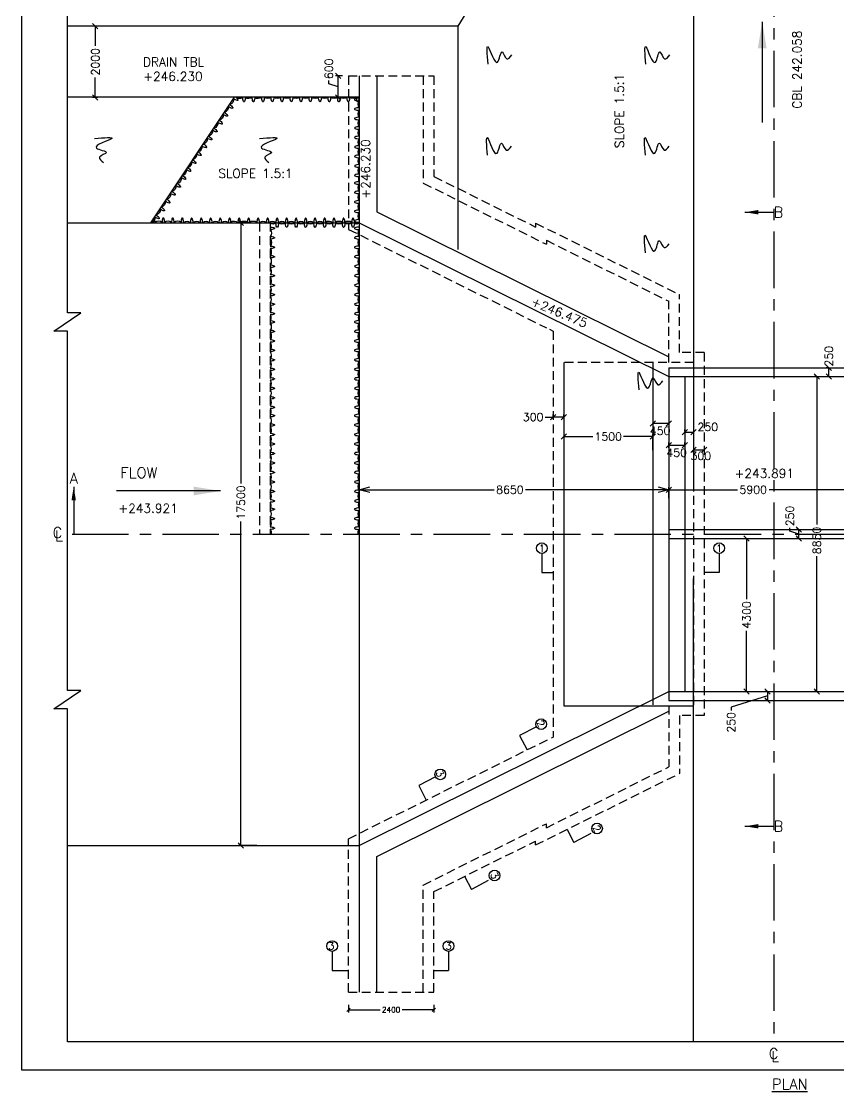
# Model space of a CAD drawing. Header units: inches. Extents: x 103704 to 210066, y -88751 to 89240.
# Drawn here: x 138152 to 161114, y -88751 to -58671 of the extents above; entities that cross this region are included whole.
import ezdxf
from ezdxf.enums import TextEntityAlignment as Align

# ---------------------------------------------------------------- set-up
doc = ezdxf.new("R2010")
doc.units = ezdxf.units.IN
doc.header["$LTSCALE"] = 100
doc.header["$MEASUREMENT"] = 0
doc.header["$PDMODE"] = 3
doc.linetypes.add('CENTER', pattern=[50.8, 31.75, -6.35, 6.35, -6.35])
doc.linetypes.add('DASHED2', pattern=[0.375, 0.25, -0.125])
for name, color, linetype in [('Center Line', 7, 'CENTER'), ('Dim', 7, 'Continuous'), ('Text', 7, 'Continuous')]:
    doc.layers.add(name, color=color, linetype=linetype)
doc.styles.add('ROMANS', font='romans')
doc.styles.add('ROMANT', font='romant')
doc.dimstyles.new('Raj-75', dxfattribs={"dimscale": 75, "dimtxt": 2, "dimasz": 1.25, "dimexe": 1, "dimexo": 0.625, "dimtad": 0, "dimtxsty": 'ROMANS', "dimblk": 'OBLIQUE', "dimcen": 1.25, "dimclrd": 256, "dimclre": 256, "dimclrt": 256, "dimadec": 0, "dimazin": 0, "dimtfac": 1, "dimtmove": 1, "dimatfit": 3, "dimfxl": 1, "dimlwd": -1, "dimlwe": -1, "dimarcsym": 0})

# ---------------------------------------------------------------- blocks, each defined once
blk = doc.blocks.new('_Oblique')
at = {"color": 0, "linetype": 'ByBlock', "lineweight": -2}
blk.add_line((-0.5, -0.5), (0.5, 0.5), dxfattribs=at)
blk = doc.blocks.new('*D88')
at = {"layer": 'Defpoints', "color": 0, "transparency": 16777216}
for p in [(140350, -58805, 0), (140229, -60805), (140350, -60805, 0)]:
    blk.add_point(p, dxfattribs=at)
at = {"layer": 'Dim', "transparency": 16777216}
for p, q in [((140304, -58805), (140154, -58805)), ((140229, -58805), (140229, -59361)), ((140229, -60805), (140229, -60248)), ((140304, -60805), (140154, -60805))]:
    blk.add_line(p, q, dxfattribs=at)
at = {"layer": 'Dim', "transparency": 16777216, "xscale": 150, "yscale": 150, "zscale": 150}
for p, rotation in [((140229, -58805), 90), ((140229, -60805), 270)]:
    blk.add_blockref('_Oblique', p, dxfattribs=dict(at, rotation=rotation))
at = {"layer": 'Dim', "transparency": 16777216, "insert": (140229, -59805), "char_height": 225, "attachment_point": 5, "rotation": 90, "style": 'ROMANS'}
blk.add_mtext('2000', dxfattribs=at)
blk = doc.blocks.new('*D94')
at = {"layer": 'Defpoints', "color": 0, "transparency": 16777216}
for p in [(147340, -86263), (149740, -86263), (149740, -86450)]:
    blk.add_point(p, dxfattribs=at)
at = {"layer": 'Dim', "transparency": 16777216}
for p, q in [((147340, -86310), (147340, -86525)), ((149740, -86310), (149740, -86525)), ((147340, -86450), (148229, -86450)), ((149740, -86450), (148851, -86450))]:
    blk.add_line(p, q, dxfattribs=at)
at = {"layer": 'Dim', "transparency": 16777216, "xscale": 93.75, "yscale": 93.75, "zscale": 93.75, "rotation": 180}
blk.add_blockref('_Oblique', (147340, -86450), dxfattribs=at)
at = {"layer": 'Dim', "transparency": 16777216, "xscale": 93.75, "yscale": 93.75, "zscale": 93.75}
blk.add_blockref('_Oblique', (149740, -86450), dxfattribs=at)
at = {"layer": 'Dim', "transparency": 16777216, "insert": (148540, -86450), "char_height": 150, "attachment_point": 5, "style": 'ROMANS'}
blk.add_mtext('2400', dxfattribs=at)
blk = doc.blocks.new('*D148')
at = {"layer": 'Defpoints', "color": 0, "transparency": 16777216}
for p in [(162240, -71835), (156340, -72067), (162240, -72114)]:
    blk.add_point(p, dxfattribs=at)
at = {"layer": 'Dim', "transparency": 16777216}
for p, q in [((156340, -72020), (156340, -71760)), ((156340, -71835), (158272, -71835)), ((162240, -71835), (159159, -71835)), ((162240, -72067), (162240, -71760))]:
    blk.add_line(p, q, dxfattribs=at)
at = {"layer": 'Dim', "transparency": 16777216, "xscale": 150, "yscale": 150, "zscale": 150, "rotation": 180}
blk.add_blockref('_Oblique', (156340, -71835), dxfattribs=at)
at = {"layer": 'Dim', "transparency": 16777216, "xscale": 150, "yscale": 150, "zscale": 150}
blk.add_blockref('_Oblique', (162240, -71835), dxfattribs=at)
at = {"layer": 'Dim', "transparency": 16777216, "insert": (158715, -71835), "char_height": 225, "attachment_point": 5, "style": 'ROMANS'}
blk.add_mtext('5900', dxfattribs=at)
blk = doc.blocks.new('_Open30')
at = {"color": 0, "linetype": 'ByBlock', "lineweight": -2}
for p, q in [((-1, 0.27), (0, 0)), ((0, 0), (-1, -0.27)), ((0, 0), (-1, 0))]:
    blk.add_line(p, q, dxfattribs=at)
blk = doc.blocks.new('*D150')
at = {"layer": 'Defpoints', "color": 0, "transparency": 16777216}
for p in [(147640, -71835), (156340, -72114), (147640, -72256)]:
    blk.add_point(p, dxfattribs=at)
at = {"layer": 'Dim', "transparency": 16777216}
for p, q in [((147640, -72209), (147640, -71760)), ((147940, -71835), (151435, -71835)), ((156040, -71835), (152321, -71835)), ((156340, -72067), (156340, -71760))]:
    blk.add_line(p, q, dxfattribs=at)
at = {"layer": 'Dim', "transparency": 16777216, "xscale": 300, "yscale": 300, "zscale": 300, "rotation": 180}
blk.add_blockref('_Open30', (147640, -71835), dxfattribs=at)
at = {"layer": 'Dim', "transparency": 16777216, "xscale": 300, "yscale": 300, "zscale": 300}
blk.add_blockref('_Open30', (156340, -71835), dxfattribs=at)
at = {"layer": 'Dim', "transparency": 16777216, "insert": (151878, -71835), "char_height": 225, "attachment_point": 5, "style": 'ROMANS'}
blk.add_mtext('8650', dxfattribs=at)
blk = doc.blocks.new('*D152')
at = {"layer": 'Defpoints', "color": 0, "transparency": 16777216}
for p in [(156790, -70577), (156790, -70667), (156340, -70708)]:
    blk.add_point(p, dxfattribs=at)
at = {"layer": 'Dim', "transparency": 16777216}
for p, q in [((156340, -70661), (156340, -70502)), ((156340, -70577), (156790, -70577)), ((156790, -70621), (156790, -70502))]:
    blk.add_line(p, q, dxfattribs=at)
at = {"layer": 'Dim', "transparency": 16777216, "xscale": 150, "yscale": 150, "zscale": 150, "rotation": 180}
blk.add_blockref('_Oblique', (156340, -70577), dxfattribs=at)
at = {"layer": 'Dim', "transparency": 16777216, "xscale": 150, "yscale": 150, "zscale": 150}
blk.add_blockref('_Oblique', (156790, -70577), dxfattribs=at)
at = {"layer": 'Dim', "transparency": 16777216, "insert": (156565, -70793), "char_height": 225, "attachment_point": 5, "style": 'ROMANS'}
blk.add_mtext('450', dxfattribs=at)
blk = doc.blocks.new('*D153')
at = {"layer": 'Defpoints', "color": 0, "transparency": 16777216}
for p in [(155890, -69753), (156340, -69753), (155890, -69972)]:
    blk.add_point(p, dxfattribs=at)
at = {"layer": 'Dim', "transparency": 16777216}
for p, q in [((155890, -69800), (155890, -70047)), ((156340, -69972), (155890, -69972)), ((156340, -69800), (156340, -70047))]:
    blk.add_line(p, q, dxfattribs=at)
at = {"layer": 'Dim', "transparency": 16777216, "xscale": 150, "yscale": 150, "zscale": 150, "rotation": 180}
blk.add_blockref('_Oblique', (155890, -69972), dxfattribs=at)
at = {"layer": 'Dim', "transparency": 16777216, "xscale": 150, "yscale": 150, "zscale": 150}
blk.add_blockref('_Oblique', (156340, -69972), dxfattribs=at)
at = {"layer": 'Dim', "transparency": 16777216, "insert": (156099, -70179), "char_height": 225, "attachment_point": 5, "style": 'ROMANS'}
blk.add_mtext('450', dxfattribs=at)
blk = doc.blocks.new('*D151')
at = {"layer": 'Defpoints', "color": 0, "transparency": 16777216}
for p in [(160841, -68405), (160841, -68405), (160655, -68655)]:
    blk.add_point(p, dxfattribs=at)
at = {"layer": 'Dim', "transparency": 16777216}
for p, q in [((160794, -68405), (160766, -68405)), ((160841, -68655), (160841, -68405)), ((160702, -68655), (160916, -68655))]:
    blk.add_line(p, q, dxfattribs=at)
at = {"layer": 'Dim', "transparency": 16777216, "xscale": 150, "yscale": 150, "zscale": 150}
for p, rotation in [((160841, -68405), 90), ((160841, -68655), 270)]:
    blk.add_blockref('_Oblique', p, dxfattribs=dict(at, rotation=rotation))
at = {"layer": 'Dim', "transparency": 16777216, "insert": (160841, -68082), "char_height": 225, "attachment_point": 5, "rotation": 90, "style": 'ROMANS'}
blk.add_mtext('250', dxfattribs=at)
blk = doc.blocks.new('*D154')
at = {"layer": 'Defpoints', "color": 0, "transparency": 16777216}
for p in [(156790, -70244), (157040, -70091), (157040, -70214)]:
    blk.add_point(p, dxfattribs=at)
at = {"layer": 'Dim', "transparency": 16777216}
for p, q in [((156790, -70197), (156790, -70139)), ((156790, -70214), (157040, -70214)), ((157040, -70138), (157040, -70289))]:
    blk.add_line(p, q, dxfattribs=at)
at = {"layer": 'Dim', "transparency": 16777216, "xscale": 150, "yscale": 150, "zscale": 150, "rotation": 180}
blk.add_blockref('_Oblique', (156790, -70214), dxfattribs=at)
at = {"layer": 'Dim', "transparency": 16777216, "xscale": 150, "yscale": 150, "zscale": 150}
blk.add_blockref('_Oblique', (157040, -70214), dxfattribs=at)
at = {"layer": 'Dim', "transparency": 16777216, "insert": (157439, -70070), "char_height": 225, "attachment_point": 5, "style": 'ROMANS'}
blk.add_mtext('250', dxfattribs=at)
blk = doc.blocks.new('*D155')
at = {"layer": 'Defpoints', "color": 0, "transparency": 16777216}
for p in [(157040, -70646), (157340, -70646), (157340, -70717)]:
    blk.add_point(p, dxfattribs=at)
at = {"layer": 'Dim', "transparency": 16777216}
for p, q in [((157040, -70693), (157040, -70792)), ((157040, -70717), (157340, -70717)), ((157340, -70693), (157340, -70792))]:
    blk.add_line(p, q, dxfattribs=at)
at = {"layer": 'Dim', "transparency": 16777216, "xscale": 150, "yscale": 150, "zscale": 150, "rotation": 180}
blk.add_blockref('_Oblique', (157040, -70717), dxfattribs=at)
at = {"layer": 'Dim', "transparency": 16777216, "xscale": 150, "yscale": 150, "zscale": 150}
blk.add_blockref('_Oblique', (157340, -70717), dxfattribs=at)
at = {"layer": 'Dim', "transparency": 16777216, "insert": (157243, -70884), "char_height": 225, "attachment_point": 5, "style": 'ROMANS'}
blk.add_mtext('300', dxfattribs=at)
blk = doc.blocks.new('*D156')
at = {"layer": 'Defpoints', "color": 0, "transparency": 16777216}
for p in [(144651, -64330, 0), (144319, -81830), (144812, -81830)]:
    blk.add_point(p, dxfattribs=at)
at = {"layer": 'Dim', "transparency": 16777216}
for p, q in [((144604, -64330), (144244, -64330)), ((144319, -64330), (144319, -71657)), ((144319, -81830), (144319, -72726)), ((144765, -81830), (144244, -81830))]:
    blk.add_line(p, q, dxfattribs=at)
at = {"layer": 'Dim', "transparency": 16777216, "xscale": 150, "yscale": 150, "zscale": 150}
for p, rotation in [((144319, -64330), 90), ((144319, -81830), 270)]:
    blk.add_blockref('_Oblique', p, dxfattribs=dict(at, rotation=rotation))
at = {"layer": 'Dim', "transparency": 16777216, "insert": (144319, -72192), "char_height": 225, "attachment_point": 5, "rotation": 90, "style": 'ROMANS'}
blk.add_mtext('17500', dxfattribs=at)
blk = doc.blocks.new('*D158')
at = {"layer": 'Defpoints', "color": 0, "transparency": 16777216}
for p in [(160537, -68655), (160502, -77505), (160537, -77505)]:
    blk.add_point(p, dxfattribs=at)
at = {"layer": 'Dim', "transparency": 16777216}
for p, q in [((160490, -68655), (160427, -68655)), ((160502, -68655), (160502, -72816)), ((160502, -77505), (160502, -73703)), ((160490, -77505), (160427, -77505))]:
    blk.add_line(p, q, dxfattribs=at)
at = {"layer": 'Dim', "transparency": 16777216, "xscale": 150, "yscale": 150, "zscale": 150}
for p, rotation in [((160502, -68655), 90), ((160502, -77505), 270)]:
    blk.add_blockref('_Oblique', p, dxfattribs=dict(at, rotation=rotation))
at = {"layer": 'Dim', "transparency": 16777216, "insert": (160502, -73260), "char_height": 225, "attachment_point": 5, "rotation": 90, "style": 'ROMANS'}
blk.add_mtext('8850', dxfattribs=at)
blk = doc.blocks.new('*D159')
at = {"layer": 'Defpoints', "color": 0, "transparency": 16777216}
for p in [(147051, -60205), (147225, -60205), (147126, -60805)]:
    blk.add_point(p, dxfattribs=at)
at = {"layer": 'Dim', "transparency": 16777216}
for p, q in [((146793, -60427), (146793, -60333)), ((147051, -60505), (146793, -60427)), ((147178, -60205), (146976, -60205)), ((147051, -60805), (147051, -60205)), ((147079, -60805), (146976, -60805))]:
    blk.add_line(p, q, dxfattribs=at)
at = {"layer": 'Dim', "transparency": 16777216, "xscale": 150, "yscale": 150, "zscale": 150}
for p, rotation in [((147051, -60205), 90), ((147051, -60805), 270)]:
    blk.add_blockref('_Oblique', p, dxfattribs=dict(at, rotation=rotation))
at = {"layer": 'Dim', "transparency": 16777216, "insert": (146793, -60003), "char_height": 225, "attachment_point": 5, "rotation": 90, "style": 'ROMANS'}
blk.add_mtext('600', dxfattribs=at)
blk = doc.blocks.new('*D160')
at = {"layer": 'Defpoints', "color": 0, "transparency": 16777216}
for p in [(159114, -77505), (159114, -77755), (159114, -77755)]:
    blk.add_point(p, dxfattribs=at)
at = {"layer": 'Dim', "transparency": 16777216}
for p, q in [((159067, -77505), (159039, -77505)), ((159114, -77505), (159114, -77755)), ((159114, -77630), (158093, -77943)), ((159067, -77755), (159039, -77755)), ((158093, -77943), (158093, -78037))]:
    blk.add_line(p, q, dxfattribs=at)
at = {"layer": 'Dim', "transparency": 16777216, "xscale": 150, "yscale": 150, "zscale": 150}
for p, rotation in [((159114, -77505), 90), ((159114, -77755), 270)]:
    blk.add_blockref('_Oblique', p, dxfattribs=dict(at, rotation=rotation))
at = {"layer": 'Dim', "transparency": 16777216, "insert": (158093, -78373), "char_height": 225, "attachment_point": 5, "rotation": 90, "style": 'ROMANS'}
blk.add_mtext('250', dxfattribs=at)
blk = doc.blocks.new('*D162')
at = {"layer": 'Defpoints', "color": 0, "transparency": 16777216}
for p in [(153390, -70340), (153390, -70340), (155890, -70773)]:
    blk.add_point(p, dxfattribs=at)
at = {"layer": 'Dim', "transparency": 16777216}
for p, q in [((153390, -70340), (154213, -70340)), ((153390, -70387), (153390, -70415)), ((155890, -70340), (155067, -70340)), ((155890, -70726), (155890, -70265))]:
    blk.add_line(p, q, dxfattribs=at)
at = {"layer": 'Dim', "transparency": 16777216, "xscale": 150, "yscale": 150, "zscale": 150, "rotation": 180}
blk.add_blockref('_Oblique', (153390, -70340), dxfattribs=at)
at = {"layer": 'Dim', "transparency": 16777216, "xscale": 150, "yscale": 150, "zscale": 150}
blk.add_blockref('_Oblique', (155890, -70340), dxfattribs=at)
at = {"layer": 'Dim', "transparency": 16777216, "insert": (154640, -70340), "char_height": 225, "attachment_point": 5, "style": 'ROMANS'}
blk.add_mtext('1500', dxfattribs=at)
blk = doc.blocks.new('*D163')
at = {"layer": 'Defpoints', "color": 0, "transparency": 16777216}
for p in [(153090, -69791), (153090, -69833), (153390, -69833)]:
    blk.add_point(p, dxfattribs=at)
at = {"layer": 'Dim', "transparency": 16777216}
for p, q in [((153090, -69786), (153090, -69716)), ((153390, -69786), (153390, -69716)), ((152867, -69791), (153090, -69791)), ((153390, -69791), (153090, -69791))]:
    blk.add_line(p, q, dxfattribs=at)
at = {"layer": 'Dim', "transparency": 16777216, "xscale": 150, "yscale": 150, "zscale": 150, "rotation": 180}
blk.add_blockref('_Oblique', (153090, -69791), dxfattribs=at)
at = {"layer": 'Dim', "transparency": 16777216, "xscale": 150, "yscale": 150, "zscale": 150}
blk.add_blockref('_Oblique', (153390, -69791), dxfattribs=at)
at = {"layer": 'Dim', "transparency": 16777216, "insert": (152531, -69791), "char_height": 225, "attachment_point": 5, "style": 'ROMANS'}
blk.add_mtext('300', dxfattribs=at)
blk = doc.blocks.new('*D164')
at = {"layer": 'Defpoints', "color": 0, "transparency": 16777216}
for p in [(160001, -72955), (160047, -72955), (160047, -73205)]:
    blk.add_point(p, dxfattribs=at)
at = {"layer": 'Dim', "transparency": 16777216}
for p, q in [((159744, -73002), (159744, -72908)), ((160001, -73080), (159744, -73002)), ((160000, -72955), (159926, -72955)), ((160001, -73205), (160001, -72955)), ((160000, -73205), (159926, -73205))]:
    blk.add_line(p, q, dxfattribs=at)
at = {"layer": 'Dim', "transparency": 16777216, "xscale": 150, "yscale": 150, "zscale": 150}
for p, rotation in [((160001, -72955), 90), ((160001, -73205), 270)]:
    blk.add_blockref('_Oblique', p, dxfattribs=dict(at, rotation=rotation))
at = {"layer": 'Dim', "transparency": 16777216, "insert": (159744, -72572), "char_height": 225, "attachment_point": 5, "rotation": 90, "style": 'ROMANS'}
blk.add_mtext('250', dxfattribs=at)
blk = doc.blocks.new('*D165')
at = {"layer": 'Defpoints', "color": 0, "transparency": 16777216}
for p in [(158510, -73205), (158510, -77505), (158528, -77505)]:
    blk.add_point(p, dxfattribs=at)
at = {"layer": 'Dim', "transparency": 16777216}
for p, q in [((158528, -73205), (158528, -74911)), ((158557, -73205), (158603, -73205)), ((158528, -77505), (158528, -75798)), ((158557, -77505), (158603, -77505))]:
    blk.add_line(p, q, dxfattribs=at)
at = {"layer": 'Dim', "transparency": 16777216, "xscale": 150, "yscale": 150, "zscale": 150}
for p, rotation in [((158528, -73205), 90), ((158528, -77505), 270)]:
    blk.add_blockref('_Oblique', p, dxfattribs=dict(at, rotation=rotation))
at = {"layer": 'Dim', "transparency": 16777216, "insert": (158528, -75355), "char_height": 225, "attachment_point": 5, "rotation": 90, "style": 'ROMANS'}
blk.add_mtext('4300', dxfattribs=at)

msp = doc.modelspace()

# ---------------------------------------------------------------- linework, layer by layer
at = {"color": 0, "linetype": 'DASHED2', "ltscale": 10}
for p, q in [((147340.007, -60204.501, 0.027), (147340.007, -64515.389, 0)), ((147340.007, -60204.501, 0.027), (149740.007, -60204.501, 0.027)), ((149440.007, -60204.501, 0.027), (149440.007, -63214.176, 0.006)), ((149740.007, -60204.501, 0.027), (149740.007, -63028.288, 0.007)), ((149740.007, -63028.288), (152602.007, -64451.064)), ((149440.007, -63214.176), (152902.007, -64935.227)), ((144840.007, -64329.501, 0.009), (144840.007, -73079.501, 0.009)), ((145140.007, -64329.501, 0.021), (145140.007, -73079.501, 0.021)), ((152602.007, -64339.389), (156640.007, -66346.785)), ((152602.007, -64339.389), (152602.007, -64451.064)), ((147340.007, -64515.389, 0), (152902.007, -67280.406, 0)), ((152902.007, -64823.552), (152902.007, -64935.227)), ((152902.007, -64823.552), (156340.007, -66532.673)), ((156640.007, -67979.501), (156640.007, -66346.785)), ((156340.007, -68254.501), (156340.007, -66532.673)), ((152989.87, -67324.085, 0), (153090.007, -67373.866, 0)), ((153090.007, -67373.866, 0), (153090.007, -78785.137, 0)), ((157340.007, -67979.501), (156640.007, -67979.501)), ((157340.007, -67979.501), (157340.007, -78179.501)), ((157040.007, -68254.501), (153390.007, -68254.501)), ((157040.007, -68254.501), (157040.007, -77904.501)), ((156340.007, -77904.501), (156340.007, -79626.33)), ((157340.007, -78179.501), (156640.007, -78179.501)), ((156640.007, -78179.501), (156640.007, -79812.218)), ((147340.007, -81643.614, 0), (153090.007, -78785.137, 0)), ((152902.007, -81335.451), (156340.007, -79626.33)), ((152602.007, -81819.614), (156640.007, -79812.218)), ((149440.007, -82944.827), (152902.007, -81223.775)), ((152902.007, -81335.451), (152902.007, -81223.775)), ((147340.007, -85954.501, 0.027), (147340.007, -81643.614, 0)), ((149740.007, -83130.715), (152602.007, -81707.939)), ((152602.007, -81819.614), (152602.007, -81707.939)), ((149440.007, -85954.501, 0.027), (149440.007, -82944.827, 0.006)), ((149740.007, -85954.502, 0.027), (149740.007, -83130.715, 0.007)), ((147340.007, -85954.501, 0.027), (149740.007, -85954.502, 0.027))]:
    msp.add_line(p, q, dxfattribs=at)
at = {"color": 0, "ltscale": 5}
for p, q in [((148140.007, -64019.689), (156340.007, -68096.125)), ((147640.007, -64329.501), (156340.007, -68654.501)), ((156340.007, -68404.501), (162240.007, -68404.501)), ((156340.007, -68654.501), (162240.007, -68654.501)), ((156340.007, -72954.501), (162240.007, -72954.501)), ((156340.007, -73204.501), (162240.007, -73204.501)), ((147640.007, -81829.501), (156340.007, -77504.501)), ((147640.007, -81829.501, -0.034), (156340.007, -77504.501)), ((156340.007, -77504.501), (162240.007, -77504.501)), ((153390.007, -77904.501), (157040.007, -77904.501)), ((156340.007, -77754.501), (162240.007, -77754.501)), ((148140.007, -82139.314), (156340.007, -78062.877))]:
    msp.add_line(p, q, dxfattribs=at)
msp.add_lwpolyline([(139448.518, -49336.958), (184032.265, -49336.958), (184032.265, -74208.462), (184409.377, -74208.462), (183644.473, -74723.451), (184032.265, -74723.451), (184032.265, -84831.738), (184409.377, -84831.738), (183644.473, -85346.726), (184032.265, -85346.726), (184032.265, -87355.23), (139448.518, -87355.23), (139448.518, -77996.571), (139060.726, -77996.571), (139825.63, -77481.583), (139448.518, -77481.583), (139448.518, -67373.296), (139060.726, -67373.296), (139825.63, -66858.308), (139448.518, -66858.308), (139448.518, -49336.958)], dxfattribs=at)
at = {"color": 0, "ltscale": 5, "start_tangent": (-0.860944174, -0.508699449)}
for points in [[(151266.067, -59870.007), (151266.067, -59382.942), (151532.348, -59814.868), (151660.898, -59529.981), (151789.448, -59722.969), (151936.362, -59612.689)], [(155700.95, -59870.007), (155700.95, -59382.942), (155967.232, -59814.868), (156095.781, -59529.981), (156224.331, -59722.969), (156371.245, -59612.689)], [(151251.023, -62432.272), (151251.023, -61945.207), (151517.304, -62377.133), (151645.854, -62092.245), (151774.403, -62285.233), (151921.317, -62174.954)], [(155685.906, -62432.272), (155685.906, -61945.207), (155952.187, -62377.133), (156080.737, -62092.245), (156209.287, -62285.233), (156356.201, -62174.954)], [(155685.906, -65176.312), (155685.906, -64689.247), (155952.187, -65121.173), (156080.737, -64836.286), (156209.287, -65029.274), (156356.201, -64918.995)], [(155509.044, -69029.14), (155509.044, -68542.075), (155775.325, -68974.001), (155903.875, -68689.114), (156032.425, -68882.101), (156179.339, -68771.822)]]:
    msp.add_spline(points, degree=3, dxfattribs=at)
at = {"layer": 'Center Line', "color": 0, "ltscale": 0.5}
for p, q in [((159290.007, -49336.958), (159290.007, -87440.348)), ((139573.518, -73079.501), (192574.911, -73079.501))]:
    msp.add_line(p, q, dxfattribs=at)
at = {"layer": 'Dim', "color": 0}
for p, q in [((157040.007, -49336.958), (157040.007, -71829.501)), ((154340.007, -52374.501, -0.016), (150415.007, -58804.501)), ((150415.007, -58804.501, -0.004), (139448.518, -58804.501, 0.027)), ((150415.007, -58804.501), (150415.007, -65077.891)), ((147640.007, -60204.501, 0.027), (147640.007, -85954.501, -0.002)), ((148140.007, -60204.501, 0.027), (148140.007, -64019.689, 0)), ((147640.007, -60804.501, 0.026), (139448.518, -60804.501, 0.027)), ((141790.007, -64329.506), (144140.007, -60804.506)), ((139448.518, -64329.501, 0.027), (147640.007, -64329.501)), ((153390.007, -68254.501), (153390.007, -77904.501)), ((155890.007, -68279.501), (155890.007, -77879.501)), ((156340.007, -68404.501), (156340.007, -77754.501)), ((156790.007, -68654.501), (156790.007, -77504.501)), ((157757.716, -74161.218), (157340.007, -74161.218)), ((157040.007, -87355.23), (157040.007, -74329.501)), ((139448.518, -81829.501), (147640.007, -81829.501)), ((148140.007, -85954.501, 0.027), (148140.007, -82139.314, 0))]:
    msp.add_line(p, q, dxfattribs=at)
at = {"layer": 'Dim', "color": 0, "linetype": 'CENTER', "ltscale": 0.25}
for p, q in [((152777.131, -74161.218), (153090.007, -74161.218, 0)), ((152152.328, -78741.604, 0), (152364.049, -79146.03, 0)), ((149317.593, -80150.826, 0), (149529.314, -80555.252, 0)), ((153485.039, -81380.636), (153677.105, -81747.516)), ((150605.788, -82700.312, 0), (150797.854, -83067.192, 0)), ((146883.514, -85343.659, 0.023), (147340.007, -85343.659, 0.023)), ((149740.007, -85343.659, 0.023), (150154.121, -85343.659, 0.023))]:
    msp.add_line(p, q, dxfattribs=at)
at = {"layer": 'Dim', "color": 0}
msp.add_lwpolyline([(210008.232, -37646.654), (138151.867, -37646.654), (138151.867, -88142.387), (210008.232, -88142.387)], close=True, dxfattribs=at)
for points in [[(144179.222, -60804.506, -0.107125367), (144237.669, -60872.562, -0.6124826), (144223.856, -60892.625, -0.144729543), (144114.154, -60843.804, -0.346456746), (144004.806, -61009.15, -0.144729543), (144089.559, -61094.208, -0.6124826), (144075.747, -61114.271, -0.144729543), (143966.044, -61065.45, -0.346456746), (143856.696, -61230.796, -0.014770437), (143867.493, -61237.111)], [(143856.696, -61230.796, -0.163129951), (143945.02, -61315.681, -0.6124826), (143931.207, -61335.743, -0.144729543), (143821.505, -61286.922, -0.346456746), (143712.157, -61452.268, -0.144729543), (143796.911, -61537.326, -0.6124826), (143783.098, -61557.389, -0.144729543), (143673.396, -61508.568, -0.346456746), (143564.048, -61673.914, -0.144729543), (143648.801, -61758.972, -0.6124826), (143634.989, -61779.035, -0.144729543), (143525.286, -61730.214, -0.346456746), (143415.938, -61895.56, -0.144729543), (143500.692, -61980.618, -0.6124826), (143486.879, -62000.681, -0.144729543), (143377.177, -61951.86, -0.346456746), (143267.829, -62117.206, -0.144729543), (143352.583, -62202.264, -0.6124826), (143338.77, -62222.327, -0.144729543), (143229.068, -62173.506, -0.346456746), (143119.72, -62338.852, -0.144729543), (143204.473, -62423.91, -0.6124826), (143190.661, -62443.972, -0.144729543), (143080.958, -62395.152, -0.346456746), (142971.61, -62560.498, -0.144729543), (143056.364, -62645.556, -0.6124826), (143042.551, -62665.618, -0.144729543), (142932.849, -62616.797, -0.346456746), (142823.501, -62782.144, -0.144729543), (142908.255, -62867.202, -0.6124826), (142894.442, -62887.264, -0.144729543), (142784.74, -62838.443, -0.346456746), (142675.392, -63003.789, -0.095008285), (142736.944, -63054.506, -0.095008285)], [(142679.331, -63007.176, -0.163129951), (142767.654, -63092.061, -0.6124826), (142753.842, -63112.123, -0.144729543), (142644.139, -63063.303, -0.346456746), (142534.791, -63228.649, -0.144729543), (142619.545, -63313.707, -0.6124826), (142605.732, -63333.769, -0.144729543), (142496.03, -63284.948, -0.346456746), (142386.682, -63450.294, -0.144729543), (142471.436, -63535.352, -0.6124826), (142457.623, -63555.415, -0.144729543), (142347.921, -63506.594, -0.346456746), (142238.573, -63671.94, -0.144729543), (142323.326, -63756.998, -0.6124826), (142309.514, -63777.061, -0.144729543), (142199.811, -63728.24, -0.346456746), (142090.463, -63893.586, -0.144729543), (142175.217, -63978.644, -0.6124826), (142161.404, -63998.707, -0.144729543), (142051.702, -63949.886, -0.346456746), (141942.354, -64115.232, -0.144729543), (142027.108, -64200.29, -0.6124826), (142013.295, -64220.353, -0.144729543), (141903.593, -64171.532, -0.312152765), (141812.64, -64329.501, -0.312152765)]]:
    msp.add_lwpolyline(points, format="xyb", dxfattribs=at)
for points, elevation in [([(144974.699, -60807.869, -0.144729543), (144950.939, -60925.57, -0.6124826), (144926.584, -60925.206, -0.144729543), (144906.353, -60806.847, -0.346456746), (144708.122, -60807.582, -0.144729543), (144684.362, -60925.283, -0.6124826), (144660.007, -60924.919, -0.144729543), (144639.777, -60806.56, -0.346456746), (144441.545, -60807.294, -0.144729543), (144417.785, -60924.995, -0.6124826), (144393.43, -60924.631, -0.144729543), (144373.2, -60806.273, -0.245135847), (144227.674, -60834.251, -0.245135847)], 0.363), ([(147640.007, -60804.506, -0.144729543), (147616.247, -60922.207, -0.6124826), (147591.892, -60921.843, -0.144729543), (147571.662, -60803.484, -0.346456746), (147373.43, -60804.218, -0.144729543), (147349.671, -60921.919, -0.6124826), (147325.316, -60921.555, -0.144729543), (147305.085, -60803.196, -0.346456746), (147106.854, -60803.931, -0.144729543), (147083.094, -60921.632, -0.6124826), (147058.739, -60921.268, -0.144729543), (147038.508, -60802.909, -0.346456746), (146840.277, -60803.643, -0.144729543), (146816.517, -60921.344, -0.6124826), (146792.162, -60920.98, -0.144729543), (146771.932, -60802.622, -0.346456746), (146573.7, -60803.356, -0.144729543), (146549.94, -60921.057, -0.6124826), (146525.585, -60920.693, -0.144729543), (146505.355, -60802.334, -0.346456746), (146307.123, -60803.068, -0.144729543), (146283.363, -60920.77, -0.6124826), (146259.008, -60920.405, -0.144729543), (146238.778, -60802.047, -0.346456746), (146040.546, -60802.781, -0.144729543), (146016.787, -60920.482, -0.6124826), (145992.432, -60920.118, -0.144729543), (145972.201, -60801.759, -0.346456746), (145773.97, -60802.494, -0.144729543), (145750.21, -60920.195, -0.6124826), (145725.855, -60919.831, -0.144729543), (145705.624, -60801.472, -0.346456746), (145507.393, -60802.206, -0.144729543), (145483.633, -60919.907, -0.6124826), (145459.278, -60919.543, -0.144729543), (145439.048, -60801.184, -0.346456746), (145240.816, -60801.919, -0.144729543), (145217.056, -60919.62, -0.6124826), (145192.701, -60919.256, -0.144729543), (145172.471, -60800.897, -0.346456746), (144974.239, -60801.631, -0.014770437), (144974.973, -60814.118)], 0.363), ([(147621.495, -60804.506, 0.050466257), (147638.698, -60831.795, 0.144729543), (147520.997, -60855.555, 0.6124826), (147521.361, -60879.91, 0.144729543), (147639.72, -60900.14, 0.346456746), (147638.985, -61098.372, 0.144729543), (147521.284, -61122.131, 0.6124826), (147521.648, -61146.486, 0.144729543), (147640.007, -61166.717, 0.346456746), (147639.273, -61364.949, 0.144729543), (147521.572, -61388.708, 0.6124826), (147521.936, -61413.063, 0.144729543), (147640.295, -61433.294, 0.346456746), (147639.56, -61631.525, 0.144729543), (147521.859, -61655.285, 0.6124826), (147522.223, -61679.64, 0.144729543), (147640.582, -61699.87, 0.346456746), (147639.848, -61898.102, 0.144729543), (147522.147, -61921.862, 0.6124826), (147522.511, -61946.217, 0.144729543), (147640.869, -61966.447, 0.346456746), (147640.135, -62164.679, 0.144729543), (147522.434, -62188.439, 0.6124826), (147522.798, -62212.794, 0.144729543), (147641.157, -62233.024, 0.346456746), (147640.423, -62431.256, 0.144729543), (147522.722, -62455.015, 0.6124826), (147523.086, -62479.37, 0.144729543), (147641.444, -62499.601, 0.346456746), (147640.71, -62697.833, 0.144729543), (147523.009, -62721.592, 0.6124826), (147523.373, -62745.947, 0.144729543), (147641.732, -62766.178, 0.343630117), (147640.007, -62963.129, 0.133356467), (147523.296, -62988.169, 0.6124826), (147523.661, -63012.524, 0.14228952), (147640.007, -63032.984, 0.275643856), (147638.41, -63176.072)], 0.33), ([(147621.207, -63148.783, 0.050466257), (147638.41, -63176.072, 0.144729543), (147520.709, -63199.832, 0.6124826), (147521.074, -63224.187, 0.144729543), (147639.432, -63244.417, 0.346456746), (147638.698, -63442.649, 0.144729543), (147520.997, -63466.408, 0.6124826), (147521.361, -63490.763, 0.144729543), (147639.72, -63510.994, 0.346456746), (147638.985, -63709.225, 0.144729543), (147521.284, -63732.985, 0.6124826), (147521.648, -63757.34, 0.144729543), (147640.007, -63777.571, 0.346456746), (147639.273, -63975.802, 0.144729543), (147521.572, -63999.562, 0.6124826), (147521.936, -64023.917, 0.144729543), (147640.295, -64044.147, 0.346456746), (147639.56, -64242.379, 0.144729543), (147521.859, -64266.139, 0.6124826), (147522.223, -64290.494, 0.144729543), (147640.582, -64310.724, 0.035538368), (147627.745, -64329.501, 0.035538368)], 0.33), ([(142707.393, -64326.34, 0.147067481), (142683.633, -64203.177, 0.6124826), (142659.278, -64203.541, 0.144729543), (142639.048, -64321.9, 0.346456746), (142440.816, -64321.166, 0.144729543), (142417.056, -64203.465, 0.6124826), (142392.701, -64203.829, 0.144729543), (142372.471, -64322.188, 0.346456746), (142174.239, -64321.453, 0.144729543), (142150.479, -64203.752, 0.6124826), (142126.125, -64204.116, 0.144729543), (142105.894, -64322.475, 0.346456746), (141907.662, -64321.741, 0.144729543), (141883.903, -64204.04, 0.6124826), (141859.548, -64204.404, 0.144729543), (141839.317, -64322.762, 0.058417261), (141807.589, -64303.133, 0.058417261)], 0.009), ([(144840.007, -64329.501, 0.147067481), (144816.247, -64206.339, 0.6124826), (144791.892, -64206.703, 0.144729543), (144771.662, -64325.062, 0.346456746), (144573.43, -64324.328, 0.144729543), (144549.671, -64206.627, 0.6124826), (144525.316, -64206.991, 0.144729543), (144505.085, -64325.349, 0.346456746), (144306.854, -64324.615, 0.144729543), (144283.094, -64206.914, 0.6124826), (144258.739, -64207.278, 0.144729543), (144238.508, -64325.637, 0.346456746), (144040.277, -64324.902, 0.144729543), (144016.517, -64207.201, 0.6124826), (143992.162, -64207.566, 0.144729543), (143971.932, -64325.924, 0.346456746), (143773.7, -64325.19, 0.144729543), (143749.94, -64207.489, 0.6124826), (143725.585, -64207.853, 0.144729543), (143705.355, -64326.212, 0.346456746), (143507.123, -64325.477, 0.144729543), (143483.363, -64207.776, 0.6124826), (143459.008, -64208.14, 0.144729543), (143438.778, -64326.499, 0.346456746), (143240.546, -64325.765, 0.144729543), (143216.787, -64208.064, 0.6124826), (143192.432, -64208.428, 0.144729543), (143172.201, -64326.787, 0.346456746), (142973.97, -64326.052, 0.144729543), (142950.21, -64208.351, 0.6124826), (142925.855, -64208.715, 0.144729543), (142905.624, -64327.074, 0.346456746), (142707.393, -64326.34, 0.100529737), (142697.962, -64242.569, 0.100529737)], 0.009), ([(147506.248, -64329.501, 0.147067481), (147482.488, -64206.339, 0.6124826), (147458.133, -64206.703, 0.144729543), (147437.902, -64325.062, 0.346456746), (147239.671, -64324.328, 0.144729543), (147215.911, -64206.627, 0.6124826), (147191.556, -64206.991, 0.144729543), (147171.326, -64325.349, 0.346456746), (146973.094, -64324.615, 0.144729543), (146949.334, -64206.914, 0.6124826), (146924.979, -64207.278, 0.144729543), (146904.749, -64325.637, 0.346456746), (146706.517, -64324.902, 0.144729543), (146682.758, -64207.201, 0.6124826), (146658.403, -64207.566, 0.144729543), (146638.172, -64325.924, 0.346456746), (146439.94, -64325.19, 0.144729543), (146416.181, -64207.489, 0.6124826), (146391.826, -64207.853, 0.144729543), (146371.595, -64326.212, 0.346456746), (146173.364, -64325.477, 0.144729543), (146149.604, -64207.776, 0.6124826), (146125.249, -64208.14, 0.144729543), (146105.018, -64326.499, 0.346456746), (145906.787, -64325.765, 0.144729543), (145883.027, -64208.064, 0.6124826), (145858.672, -64208.428, 0.144729543), (145838.442, -64326.787, 0.346456746), (145640.21, -64326.052, 0.144729543), (145616.45, -64208.351, 0.6124826), (145592.095, -64208.715, 0.144729543), (145571.865, -64327.074, 0.346456746), (145373.633, -64326.34, 0.144729543), (145349.874, -64208.639, 0.6124826), (145325.519, -64209.003, 0.144729543), (145305.288, -64327.361, 0.346456746), (145107.056, -64326.627, 0.144729543), (145083.297, -64208.926, 0.6124826), (145058.942, -64209.29, 0.144729543), (145038.711, -64327.649, 0.346456746), (144840.48, -64326.914, 0.014770437), (144841.214, -64314.428)], 0.143), ([(147240.337, -64334.963, -0.144729543), (147216.578, -64452.664, -0.6124826), (147192.223, -64452.3, -0.144729543), (147171.992, -64333.941, -0.346456746), (146973.76, -64334.675, -0.144729543), (146950.001, -64452.376, -0.6124826), (146925.646, -64452.012, -0.144729543), (146905.415, -64333.653, -0.346456746), (146707.184, -64334.388, -0.144729543), (146683.424, -64452.089, -0.6124826), (146659.069, -64451.725, -0.144729543), (146638.838, -64333.366, -0.346456746), (146440.607, -64334.1, -0.144729543), (146416.847, -64451.801, -0.6124826), (146392.492, -64451.437, -0.144729543), (146372.262, -64333.079, -0.346456746), (146174.03, -64333.813, -0.144729543), (146150.27, -64451.514, -0.6124826), (146125.915, -64451.15, -0.144729543), (146105.685, -64332.791, -0.346456746), (145907.453, -64333.526, -0.144729543), (145883.694, -64451.227, -0.6124826), (145859.339, -64450.862, -0.144729543), (145839.108, -64332.504, -0.346456746), (145640.876, -64333.238, -0.144729543), (145617.117, -64450.939, -0.6124826), (145592.762, -64450.575, -0.144729543), (145572.531, -64332.216, -0.346456746), (145374.3, -64332.951, -0.144729543), (145350.54, -64450.652, -0.6124826), (145326.185, -64450.288, -0.144729543), (145305.955, -64331.929, -0.28156362), (145140.007, -64352.245, -0.28156362)], 0.143), ([(147640.007, -64329.501, -0.492872472), (147506.914, -64335.25, -0.144729543), (147483.154, -64452.951, -0.6124826), (147458.799, -64452.587, -0.144729543), (147438.569, -64334.228, -0.346456746), (147240.337, -64334.963, -0.014770437), (147241.072, -64347.449)], 0.143), ([(145141.444, -64451.067, -0.144729543), (145259.145, -64474.827, -0.6124826), (145258.781, -64499.182, -0.144729543), (145140.423, -64519.412, -0.346456746), (145141.157, -64717.644, -0.144729543), (145258.858, -64741.403, -0.6124826), (145258.494, -64765.758, -0.144729543), (145140.135, -64785.989, -0.346456746), (145140.869, -64984.22, -0.144729543), (145258.571, -65007.98, -0.6124826), (145258.206, -65032.335, -0.144729543), (145139.848, -65052.566, -0.346456746), (145140.582, -65250.797, -0.144729543), (145258.283, -65274.557, -0.6124826), (145257.919, -65298.912, -0.144729543), (145139.56, -65319.142, -0.346456746), (145140.295, -65517.374, -0.144729543), (145257.996, -65541.134, -0.6124826), (145257.632, -65565.489, -0.144729543), (145139.273, -65585.719, -0.346456746), (145140.007, -65783.951, -0.144729543), (145257.708, -65807.711, -0.6124826), (145257.344, -65832.066, -0.144729543), (145138.985, -65852.296, -0.346456746), (145139.72, -66050.528, -0.144729543), (145257.421, -66074.287, -0.6124826), (145257.057, -66098.642, -0.144729543), (145138.698, -66118.873, -0.346456746), (145139.432, -66317.104, -0.144729543), (145257.133, -66340.864, -0.6124826), (145256.769, -66365.219, -0.144729543), (145138.41, -66385.45, -0.346456746), (145139.145, -66583.681, -0.144729543), (145256.846, -66607.441, -0.6124826), (145256.482, -66631.796, -0.144729543), (145138.123, -66652.026, -0.343630117), (145139.848, -66848.978, -0.133356467), (145256.558, -66874.018, -0.6124826), (145256.194, -66898.373, -0.14228952), (145139.848, -66918.832, -0.275235224), (145140.869, -67082.577, -0.040889043)], 0.021), ([(147638.41, -64451.067, 0.144729543), (147520.709, -64474.827, 0.6124826), (147521.074, -64499.182, 0.144729543), (147639.432, -64519.412, 0.346456746), (147638.698, -64717.644, 0.144729543), (147520.997, -64741.403, 0.6124826), (147521.361, -64765.758, 0.144729543), (147639.72, -64785.989, 0.346456746), (147638.985, -64984.22, 0.144729543), (147521.284, -65007.98, 0.6124826), (147521.648, -65032.335, 0.144729543), (147640.007, -65052.566, 0.346456746), (147639.273, -65250.797, 0.144729543), (147521.572, -65274.557, 0.6124826), (147521.936, -65298.912, 0.144729543), (147640.295, -65319.142, 0.346456746), (147639.56, -65517.374, 0.144729543), (147521.859, -65541.134, 0.6124826), (147522.223, -65565.489, 0.144729543), (147640.582, -65585.719, 0.346456746), (147639.848, -65783.951, 0.144729543), (147522.147, -65807.711, 0.6124826), (147522.511, -65832.066, 0.144729543), (147640.869, -65852.296, 0.346456746), (147640.135, -66050.528, 0.144729543), (147522.434, -66074.287, 0.6124826), (147522.798, -66098.642, 0.144729543), (147641.157, -66118.873, 0.346456746), (147640.423, -66317.104, 0.144729543), (147522.722, -66340.864, 0.6124826), (147523.086, -66365.219, 0.144729543), (147641.444, -66385.45, 0.346456746), (147640.71, -66583.681, 0.144729543), (147523.009, -66607.441, 0.6124826), (147523.373, -66631.796, 0.144729543), (147641.732, -66652.026, 0.343630117), (147640.007, -66848.978, 0.133356467), (147523.296, -66874.018, 0.6124826), (147523.661, -66898.373, 0.14228952), (147640.007, -66918.832, 0.275235224), (147638.985, -67082.577, 0.040889043)], 0.143), ([(145140.869, -67082.577, -0.144729543), (145258.571, -67106.337, -0.6124826), (145258.206, -67130.692, -0.144729543), (145139.848, -67150.922, -0.346456746), (145140.582, -67349.154, -0.144729543), (145258.283, -67372.914, -0.6124826), (145257.919, -67397.269, -0.144729543), (145139.56, -67417.499, -0.346456746), (145140.295, -67615.731, -0.144729543), (145257.996, -67639.49, -0.6124826), (145257.632, -67663.845, -0.144729543), (145139.273, -67684.076, -0.346456746), (145140.007, -67882.307, -0.144729543), (145257.708, -67906.067, -0.6124826), (145257.344, -67930.422, -0.144729543), (145138.985, -67950.653, -0.346456746), (145139.72, -68148.884, -0.144729543), (145257.421, -68172.644, -0.6124826), (145257.057, -68196.999, -0.144729543), (145138.698, -68217.229, -0.346456746), (145139.432, -68415.461, -0.144729543), (145257.133, -68439.221, -0.6124826), (145256.769, -68463.576, -0.144729543), (145138.41, -68483.806, -0.346456746), (145139.145, -68682.038, -0.144729543), (145256.846, -68705.798, -0.6124826), (145256.482, -68730.153, -0.144729543), (145138.123, -68750.383, -0.346456746), (145138.857, -68948.615, -0.144729543), (145256.558, -68972.374, -0.6124826), (145256.194, -68996.729, -0.144729543), (145137.836, -69016.96, -0.346456746), (145138.57, -69215.191, -0.144729543), (145256.271, -69238.951, -0.6124826), (145255.907, -69263.306, -0.144729543), (145137.548, -69283.537, -0.343630117), (145139.273, -69480.488, -0.133356467), (145255.984, -69505.528, -0.6124826), (145255.619, -69529.883, -0.14228952), (145139.273, -69550.343, -0.275235224), (145140.295, -69714.087, -0.040889043)], 0.021), ([(147637.836, -67082.577, 0.144729543), (147520.135, -67106.337, 0.6124826), (147520.499, -67130.692, 0.144729543), (147638.857, -67150.922, 0.346456746), (147638.123, -67349.154, 0.144729543), (147520.422, -67372.914, 0.6124826), (147520.786, -67397.269, 0.144729543), (147639.145, -67417.499, 0.346456746), (147638.41, -67615.731, 0.144729543), (147520.709, -67639.49, 0.6124826), (147521.074, -67663.845, 0.144729543), (147639.432, -67684.076, 0.346456746), (147638.698, -67882.307, 0.144729543), (147520.997, -67906.067, 0.6124826), (147521.361, -67930.422, 0.144729543), (147639.72, -67950.653, 0.346456746), (147638.985, -68148.884, 0.144729543), (147521.284, -68172.644, 0.6124826), (147521.648, -68196.999, 0.144729543), (147640.007, -68217.229, 0.346456746), (147639.273, -68415.461, 0.144729543), (147521.572, -68439.221, 0.6124826), (147521.936, -68463.576, 0.144729543), (147640.295, -68483.806, 0.346456746), (147639.56, -68682.038, 0.144729543), (147521.859, -68705.798, 0.6124826), (147522.223, -68730.153, 0.144729543), (147640.582, -68750.383, 0.346456746), (147639.848, -68948.615, 0.144729543), (147522.147, -68972.374, 0.6124826), (147522.511, -68996.729, 0.144729543), (147640.869, -69016.96, 0.346456746), (147640.135, -69215.191, 0.144729543), (147522.434, -69238.951, 0.6124826), (147522.798, -69263.306, 0.144729543), (147641.157, -69283.537, 0.343630117), (147639.432, -69480.488, 0.133356467), (147522.722, -69505.528, 0.6124826), (147523.086, -69529.883, 0.14228952), (147639.432, -69550.343, 0.275235224), (147638.41, -69714.087, 0.040889043)], 0.143), ([(145140.295, -69714.087, -0.144729543), (145257.996, -69737.847, -0.6124826), (145257.632, -69762.202, -0.144729543), (145139.273, -69782.432, -0.346456746), (145140.007, -69980.664, -0.144729543), (145257.708, -70004.424, -0.6124826), (145257.344, -70028.779, -0.144729543), (145138.985, -70049.009, -0.346456746), (145139.72, -70247.241, -0.144729543), (145257.421, -70271.001, -0.6124826), (145257.057, -70295.356, -0.144729543), (145138.698, -70315.586, -0.346456746), (145139.432, -70513.818, -0.144729543), (145257.133, -70537.577, -0.6124826), (145256.769, -70561.932, -0.144729543), (145138.41, -70582.163, -0.346456746), (145139.145, -70780.394, -0.144729543), (145256.846, -70804.154, -0.6124826), (145256.482, -70828.509, -0.144729543), (145138.123, -70848.74, -0.346456746), (145138.857, -71046.971, -0.144729543), (145256.558, -71070.731, -0.6124826), (145256.194, -71095.086, -0.144729543), (145137.836, -71115.316, -0.346456746), (145138.57, -71313.548, -0.144729543), (145256.271, -71337.308, -0.6124826), (145255.907, -71361.663, -0.144729543), (145137.548, -71381.893, -0.346456746), (145138.283, -71580.125, -0.144729543), (145255.984, -71603.885, -0.6124826), (145255.619, -71628.24, -0.144729543), (145137.261, -71648.47, -0.346456746), (145137.995, -71846.702, -0.144729543), (145255.696, -71870.461, -0.6124826), (145255.332, -71894.816, -0.144729543), (145136.973, -71915.047, -0.343630117), (145138.698, -72111.998, -0.133356467), (145255.409, -72137.038, -0.6124826), (145255.045, -72161.393, -0.14228952), (145138.698, -72181.853, -0.275235224), (145139.72, -72345.597, -0.040889043)], 0.021), ([(147637.261, -69714.087, 0.144729543), (147519.56, -69737.847, 0.6124826), (147519.924, -69762.202, 0.144729543), (147638.283, -69782.432, 0.346456746), (147637.548, -69980.664, 0.144729543), (147519.847, -70004.424, 0.6124826), (147520.211, -70028.779, 0.144729543), (147638.57, -70049.009, 0.346456746), (147637.836, -70247.241, 0.144729543), (147520.135, -70271.001, 0.6124826), (147520.499, -70295.356, 0.144729543), (147638.857, -70315.586, 0.346456746), (147638.123, -70513.818, 0.144729543), (147520.422, -70537.577, 0.6124826), (147520.786, -70561.932, 0.144729543), (147639.145, -70582.163, 0.346456746), (147638.41, -70780.394, 0.144729543), (147520.709, -70804.154, 0.6124826), (147521.074, -70828.509, 0.144729543), (147639.432, -70848.74, 0.346456746), (147638.698, -71046.971, 0.144729543), (147520.997, -71070.731, 0.6124826), (147521.361, -71095.086, 0.144729543), (147639.72, -71115.316, 0.346456746), (147638.985, -71313.548, 0.144729543), (147521.284, -71337.308, 0.6124826), (147521.648, -71361.663, 0.144729543), (147640.007, -71381.893, 0.346456746), (147639.273, -71580.125, 0.144729543), (147521.572, -71603.885, 0.6124826), (147521.936, -71628.24, 0.144729543), (147640.295, -71648.47, 0.346456746), (147639.56, -71846.702, 0.144729543), (147521.859, -71870.461, 0.6124826), (147522.223, -71894.816, 0.144729543), (147640.582, -71915.047, 0.343630117), (147638.857, -72111.998, 0.133356467), (147522.147, -72137.038, 0.6124826), (147522.511, -72161.393, 0.14228952), (147638.857, -72181.853, 0.275235224), (147637.836, -72345.597, 0.040889043)], 0.143), ([(145139.72, -72345.597, -0.144729543), (145257.421, -72369.357, -0.6124826), (145257.057, -72393.712, -0.144729543), (145138.698, -72413.943, -0.346456746), (145139.432, -72612.174, -0.144729543), (145257.133, -72635.934, -0.6124826), (145256.769, -72660.289, -0.144729543), (145138.41, -72680.519, -0.346456746), (145139.145, -72878.751, -0.144729543), (145256.846, -72902.511, -0.6124826), (145256.482, -72926.866, -0.144729543), (145138.123, -72947.096, -0.222849532), (145169.432, -73079.501, -0.222849532)], 0.021), ([(147636.686, -72345.597, 0.144729543), (147518.985, -72369.357, 0.6124826), (147519.349, -72393.712, 0.144729543), (147637.708, -72413.943, 0.346456746), (147636.973, -72612.174, 0.144729543), (147519.272, -72635.934, 0.6124826), (147519.636, -72660.289, 0.144729543), (147637.995, -72680.519, 0.346456746), (147637.261, -72878.751, 0.144729543), (147519.56, -72902.511, 0.6124826), (147519.924, -72926.866, 0.144729543), (147638.283, -72947.096, 0.222849532), (147606.973, -73079.501, 0.222849532)], 0.143)]:
    msp.add_lwpolyline(points, format="xyb", dxfattribs=dict(at, elevation=elevation))
for centre in [(152777.131, -73477.977), (157757.716, -73477.977), (152757.639, -78424.717, 0), (149922.903, -79833.939, 0), (154326.794, -81357.764, 0), (151447.543, -82677.441), (146883.514, -84660.418, 0.023), (150154.121, -84660.418, 0.023)]:
    msp.add_circle(centre, 150, dxfattribs=at)
at = {"layer": 'Text', "color": 0, "start_tangent": (-0.508699449, 0.860944174)}
for points in [[(140202.894, -61964.17, 0.33), (140689.959, -61964.17, 0.33), (140258.034, -62230.451, 0.33), (140542.921, -62359.001, 0.33), (140349.933, -62487.551, 0.33), (140460.212, -62634.464, 0.33)], [(144845.872, -61964.17, 0.33), (145332.938, -61964.17, 0.33), (144901.012, -62230.451, 0.33), (145185.899, -62359.001, 0.33), (144992.911, -62487.551, 0.33), (145103.19, -62634.464, 0.33)]]:
    msp.add_spline(points, degree=3, dxfattribs=at)

# ---------------------------------------------------------------- texts
at = {"layer": 'Dim', "color": 0, "style": 'ROMANS'}
for s, rotation, p in [('1', 0.0959422, (152777.131, -73477.977)), ('1', 0.0959422, (157757.716, -73477.977)), ('2', 297.728482, (152747.803, -78405.93, 0)), ('3', 297.728482, (149913.068, -79815.152, 0)), ('2', 297.728482, (154326.794, -81357.764, 0)), ('3', 297.728482, (151447.543, -82677.441)), ('3', 0.0959422, (146862.308, -84660.418, 0.023)), ('3', 0.0959422, (150154.121, -84660.418, 0.023))]:
    msp.add_text(s, height=200, rotation=rotation, dxfattribs=at).set_placement(p, align=Align.MIDDLE_CENTER)
at = {"layer": 'Text', "color": 0, "style": 'ROMANS'}
for s, rotation, p in [('CBL 242.058', 90, (160148.097, -60026.538)), ('SLOPE 1.5:1', 90, (155154.42, -61188.306)), ('+246.230', 90, (148024.189, -62818.817, 0.027)), ('+246.475', 337.2134345, (153190.947, -67031.967, -0.017))]:
    msp.add_text(s, height=250, rotation=rotation, dxfattribs=at).set_placement(p, align=Align.BOTTOM_CENTER)
msp.add_text('DRAIN TBL', height=250, dxfattribs=at).set_placement((142425.045, -59811.281), align=Align.MIDDLE_CENTER)
at = {"layer": 'Text', "color": 0}
for s, height, style, p in [('+246.230', 250, 'ROMANS', (142408.669, -60416.172)), ('SLOPE 1.5:1', 250, 'ROMANS', (144729.15, -63143.917, 0.33)), ('FLOW', 300, 'ROMANS', (141456.194, -71599.076)), ('+243.891', 250, 'ROMANS', (159026.14, -71574.239)), ('A', 300, 'ROMANT', (139621.061, -71753.39)), ('+243.921', 250, 'ROMANS', (141709.886, -72555.414)), ('%%uPLAN', 300, 'ROMANT', (159742.558, -88781.283))]:
    msp.add_text(s, height=height, dxfattribs=dict(at, style=style)).set_placement(p, align=Align.BOTTOM_CENTER)
at = {"layer": 'Text', "color": 0, "style": 'ROMANT'}
for p in [(159290.007, -64033.921), (159290.007, -81293.598)]:
    msp.add_text('B', height=300, dxfattribs=at).set_placement(p, align=Align.MIDDLE_LEFT)
for s, p in [('C', (139029.645, -73189.589)), ('L', (139097.098, -73275.952)), ('C', (159153.22, -87831.32)), ('L', (159220.673, -87917.683))]:
    msp.add_text(s, height=300, dxfattribs=at).set_placement(p)

# ---------------------------------------------------------------- dimensions: what is measured, and where the dimension line sits
at = {"layer": 'Dim', "color": 0}
for base, p1, p2, picture, middle in [((140228.663, -60804.501), (140350.487, -58804.501, 0.027), (140350.487, -60804.501, 0.027), '*D88', (140228.663, -59804.501)), ((147051.305, -60204.501, 0.027), (147126.305, -60804.501, 0.027), (147225.316, -60204.501, 0.027), '*D159', (146793.492, -60286.533, 0.027)), ((160001.492, -72954.501), (160046.725, -73204.501), (160046.725, -72954.501), '*D164', (159743.68, -72861.533)), ((158528.042, -77504.501), (158509.903, -73204.501), (158509.903, -77504.501), '*D165', (158528.042, -75354.501))]:
    dim = msp.add_linear_dim(base=base, p1=p1, p2=p2, angle=90, dimstyle='Raj-75', override={"dimtxt": 3, "dimasz": 2}, dxfattribs=at)
    dim.commit()
    dim.dimension.update_dxf_attribs({"geometry": picture, "text_midpoint": middle})
for base, p1, p2, picture, middle in [((144319.317, -81829.501, -0.034), (144650.888, -64329.501), (144812.087, -81829.501, -0.034), '*D156', (144319.317, -72191.655, -0.034)), ((160840.797, -68404.501), (160655.072, -68654.501), (160840.797, -68404.501), '*D151', (160840.797, -68081.988)), ((160501.852, -77504.501), (160536.518, -68654.501), (160536.518, -77504.501), '*D158', (160501.852, -73259.503)), ((159113.675, -77754.501), (159113.675, -77504.501), (159113.675, -77754.501), '*D160', (158093.362, -78084.114))]:
    dim = msp.add_linear_dim(base=base, p1=p1, p2=p2, angle=90, dimstyle='Raj-75', override={"dimtxt": 3, "dimasz": 2}, dxfattribs=at)
    dim.commit()
    dim.dimension.update_dxf_attribs({"geometry": picture, "text_midpoint": middle, "dimtype": 160})
for base, p1, p2, picture, middle in [((153090.007, -69791.413), (153390.007, -69832.999), (153090.007, -69832.999), '*D163', (152530.674, -69791.413)), ((155890.007, -69972.481), (156340.007, -69753.035), (155890.007, -69753.035), '*D153', (156099.139, -70179.287)), ((157040.007, -70213.531), (156790.007, -70243.721), (157040.007, -70091.428), '*D154', (157439.18, -70070.487)), ((156790.007, -70576.511), (156340.007, -70707.733), (156790.007, -70667.424), '*D152', (156565.007, -70792.644)), ((157340.007, -70716.628), (157040.007, -70646.185), (157340.007, -70646.185), '*D155', (157243.195, -70883.753)), ((162240.007, -71835.216), (156340.007, -72066.634), (162240.007, -72113.509), '*D148', (158715.478, -71835.216))]:
    dim = msp.add_linear_dim(base=base, p1=p1, p2=p2, dimstyle='Raj-75', override={"dimtxt": 3, "dimasz": 2}, dxfattribs=at)
    dim.commit()
    dim.dimension.update_dxf_attribs({"geometry": picture, "text_midpoint": middle, "dimtype": 160})
dim = msp.add_linear_dim(base=(153390.007, -70340.476), p1=(155890.007, -70772.97), p2=(153390.007, -70340.476), text='1500', dimstyle='Raj-75', override={"dimtxt": 3, "dimasz": 2}, dxfattribs=at)
dim.commit()
dim.dimension.update_dxf_attribs({"geometry": '*D162', "text_midpoint": (154640.007, -70340.476)})
dim = msp.add_linear_dim(base=(147640.007, -71835.216), p1=(156340.007, -72113.509), p2=(147640.007, -72256.355), angle=180, text='8650', dimstyle='Raj-75', override={"dimtxt": 3, "dimasz": 4, "dimblk1": 'Open30', "dimblk2": 'Open30', "dimsah": 1}, dxfattribs=at)
dim.commit()
dim.dimension.update_dxf_attribs({"geometry": '*D150', "text_midpoint": (151877.918, -71835.216), "dimtype": 160})
dim = msp.add_linear_dim(base=(149740.007, -86449.82), p1=(147340.007, -86263.098), p2=(149740.007, -86263.098), dimstyle='Raj-75', override={"dimfxl": 150}, dxfattribs=at)
dim.commit()
dim.dimension.update_dxf_attribs({"geometry": '*D94', "text_midpoint": (148540.007, -86449.82)})

# ---------------------------------------------------------------- leaders
for points, override in [([(158968.805, -58679.064), (158968.805, -61515.642)], {"dimasz": 10, "dimgap": 0.625, "dimtad": 0}), ([(158483.6, -64033.921), (159290.007, -64033.921)], {"dimasz": 5, "dimgap": 0.625, "dimtad": 0}), ([(139621.061, -71753.39), (139621.061, -73079.501)], {"dimasz": 5, "dimgap": 0.625, "dimtad": 0}), ([(143742.675, -71869.602), (140822.296, -71869.602)], {"dimasz": 10, "dimgap": 0.625, "dimtad": 0}), ([(152777.131, -73627.977), (152777.131, -74161.218)], {"dimgap": 0.625, "dimtad": 0}), ([(157757.716, -73627.977), (157757.716, -74161.218)], {"dimgap": 0.625, "dimtad": 0}), ([(152624.748, -78494.287, 0), (152152.328, -78741.604, 0)], {"dimgap": 0.625, "dimtad": 0}), ([(149790.012, -79903.509, 0), (149317.593, -80150.826, 0)], {"dimgap": 0.625, "dimtad": 0}), ([(154149.524, -81500.199), (153677.105, -81747.516)], {"dimgap": 0.625, "dimtad": 0}), ([(158483.6, -81293.598), (159290.007, -81293.598)], {"dimasz": 5, "dimgap": 0.625, "dimtad": 0}), ([(151270.273, -82819.875, 0), (150797.854, -83067.192, 0)], {"dimgap": 0.625, "dimtad": 0}), ([(146883.514, -84810.418, 0.023), (146883.514, -85343.659, 0.023)], {"dimgap": 0.625, "dimtad": 0}), ([(150154.121, -84810.418, 0.023), (150154.121, -85343.659, 0.023)], {"dimgap": 0.625, "dimtad": 0})]:
    msp.add_leader(points, dimstyle='Raj-75', override=override, dxfattribs=at)

doc.saveas('drawing.dxf')
